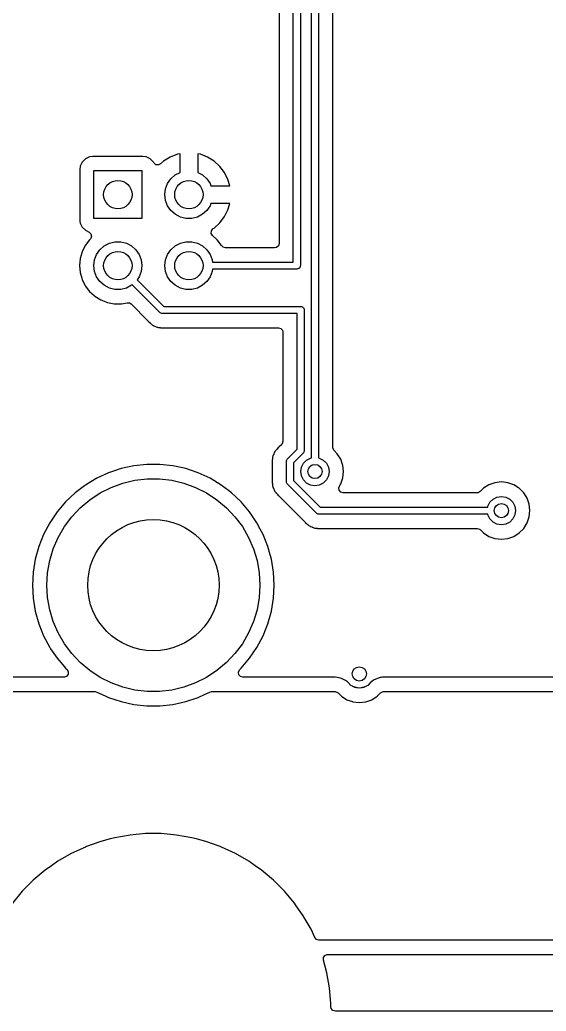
# Model space of a CAD drawing. Extents: x 0.71 to 7.56, y -5.16 to -0.79.
# Drawn here: x 3.986 to 4.569, y -5.157 to -4.058 of the extents above; entities that cross this region are included whole.
import ezdxf

# ---------------------------------------------------------------- set-up
doc = ezdxf.new("R2010")
doc.units = 0
doc.header["$MEASUREMENT"] = 0
doc.layers.add('BLACK', color=7, linetype='CONTINUOUS')

msp = doc.modelspace()

# ---------------------------------------------------------------- linework, layer by layer
at = {"layer": 'BLACK', "linetype": 'CONTINUOUS'}
for p, q in [((4.30906, -4.54393), (4.30906, -2.37598)), ((4.31693, -2.37762), (4.31693, -4.54393)), ((4.28898, -4.32677), (4.28898, -2.99606)), ((4.29685, -2.99213), (4.29685, -4.33071)), ((4.3327, -4.53217), (4.3327, -3.14175)), ((4.27321, -3.2549), (4.27321, -4.30612)), ((4.06298, -4.21021), (4.05853, -4.21248)), ((4.06349, -4.21013), (4.06298, -4.21021)), ((4.06667, -4.20963), (4.06349, -4.21013)), ((4.1223, -4.20963), (4.06667, -4.20963)), ((4.126, -4.21021), (4.1223, -4.20963)), ((4.12742, -4.21094), (4.126, -4.21021)), ((4.16051, -4.20728), (4.15252, -4.21038)), ((4.16339, -4.20675), (4.16051, -4.20728)), ((4.16051, -4.20728), (4.16051, -4.20728)), ((4.16339, -4.22734), (4.16339, -4.20675)), ((4.16339, -4.20675), (4.16339, -4.20675)), ((4.18307, -4.20675), (4.18307, -4.22734)), ((4.18594, -4.20728), (4.18307, -4.20675)), ((4.18307, -4.20675), (4.18307, -4.20675)), ((4.19394, -4.21038), (4.18594, -4.20728)), ((4.18594, -4.20728), (4.18594, -4.20728)), ((4.05273, -4.22046), (4.05215, -4.22415)), ((4.05467, -4.21666), (4.05273, -4.22046)), ((4.055, -4.21601), (4.05467, -4.21666)), ((4.05853, -4.21248), (4.055, -4.21601)), ((4.055, -4.21601), (4.055, -4.21601)), ((4.055, -4.21601), (4.055, -4.21601)), ((4.05853, -4.21248), (4.05853, -4.21248)), ((4.05853, -4.21248), (4.05853, -4.21248)), ((4.13045, -4.21248), (4.12742, -4.21094)), ((4.13398, -4.21601), (4.13045, -4.21248)), ((4.13045, -4.21248), (4.13045, -4.21248)), ((4.13045, -4.21248), (4.13045, -4.21248)), ((4.13425, -4.21655), (4.13398, -4.21601)), ((4.13398, -4.21601), (4.13398, -4.21601)), ((4.13398, -4.21601), (4.13398, -4.21601)), ((4.13456, -4.21707), (4.13425, -4.21655)), ((4.13669, -4.21882), (4.13456, -4.21707)), ((4.13942, -4.21914), (4.13669, -4.21882)), ((4.14189, -4.21794), (4.13942, -4.21914)), ((4.14523, -4.21489), (4.14189, -4.21794)), ((4.15252, -4.21038), (4.14523, -4.21489)), ((4.15252, -4.21038), (4.15252, -4.21038)), ((4.20123, -4.21489), (4.19394, -4.21038)), ((4.19394, -4.21038), (4.19394, -4.21038)), ((4.20756, -4.22067), (4.20123, -4.21489)), ((4.21273, -4.22751), (4.20756, -4.22067)), ((4.05215, -4.22415), (4.05215, -4.27978)), ((4.06791, -4.27854), (4.06791, -4.22539)), ((4.06791, -4.22539), (4.12106, -4.22539)), ((4.12106, -4.22539), (4.12106, -4.27854)), ((4.15334, -4.23435), (4.15813, -4.2301)), ((4.15813, -4.2301), (4.16339, -4.22734)), ((4.18307, -4.22734), (4.18832, -4.2301)), ((4.18832, -4.2301), (4.19312, -4.23435)), ((4.21655, -4.23519), (4.21273, -4.22751)), ((4.14743, -4.24561), (4.1497, -4.23962)), ((4.1497, -4.23962), (4.15334, -4.23435)), ((4.19312, -4.23435), (4.19676, -4.23962)), ((4.19676, -4.23962), (4.19771, -4.24213)), ((4.19771, -4.24213), (4.21852, -4.24213)), ((4.21852, -4.24213), (4.21655, -4.23519)), ((4.21852, -4.24213), (4.21852, -4.24213)), ((4.14665, -4.25197), (4.14743, -4.24561)), ((4.14743, -4.25833), (4.14665, -4.25197)), ((4.1497, -4.26432), (4.14743, -4.25833)), ((4.15334, -4.26959), (4.1497, -4.26432)), ((4.19676, -4.26432), (4.19312, -4.26959)), ((4.19771, -4.26181), (4.19676, -4.26432)), ((4.21852, -4.26181), (4.19771, -4.26181)), ((4.21655, -4.26875), (4.21852, -4.26181)), ((4.15813, -4.27384), (4.15334, -4.26959)), ((4.1638, -4.27682), (4.15813, -4.27384)), ((4.18832, -4.27384), (4.18265, -4.27682)), ((4.19312, -4.26959), (4.18832, -4.27384)), ((4.21273, -4.27643), (4.21655, -4.26875)), ((4.05215, -4.27978), (4.05247, -4.28181)), ((4.05247, -4.28181), (4.05273, -4.28348)), ((4.05273, -4.28348), (4.055, -4.28793)), ((4.12106, -4.27854), (4.06791, -4.27854)), ((4.17003, -4.27835), (4.1638, -4.27682)), ((4.17643, -4.27835), (4.17003, -4.27835)), ((4.18265, -4.27682), (4.17643, -4.27835)), ((4.20123, -4.28904), (4.20756, -4.28327)), ((4.20756, -4.28327), (4.21273, -4.27643)), ((4.055, -4.28793), (4.055, -4.28793)), ((4.055, -4.28793), (4.055, -4.28793)), ((4.055, -4.28793), (4.05853, -4.29146)), ((4.05853, -4.29146), (4.05853, -4.29146)), ((4.05853, -4.29146), (4.05853, -4.29146)), ((4.05853, -4.29146), (4.06261, -4.29354)), ((4.06261, -4.29354), (4.06461, -4.29543)), ((4.06527, -4.2981), (4.06438, -4.3007)), ((4.06461, -4.29543), (4.06527, -4.2981)), ((4.19811, -4.29505), (4.19818, -4.2923)), ((4.19954, -4.2974), (4.19811, -4.29505)), ((4.19818, -4.2923), (4.19973, -4.29002)), ((4.20465, -4.30206), (4.19954, -4.2974)), ((4.19973, -4.29002), (4.20026, -4.28964)), ((4.20026, -4.28964), (4.20123, -4.28904)), ((4.05833, -4.30832), (4.05484, -4.31535)), ((4.06306, -4.30206), (4.05833, -4.30832)), ((4.05833, -4.30832), (4.05833, -4.30832)), ((4.06368, -4.3015), (4.06306, -4.30206)), ((4.06306, -4.30206), (4.06306, -4.30206)), ((4.06438, -4.3007), (4.06368, -4.3015)), ((4.0746, -4.31309), (4.07939, -4.30884)), ((4.07939, -4.30884), (4.08506, -4.30586)), ((4.08506, -4.30586), (4.09128, -4.30433)), ((4.09128, -4.30433), (4.09769, -4.30433)), ((4.09769, -4.30433), (4.10391, -4.30586)), ((4.10391, -4.30586), (4.10958, -4.30884)), ((4.10958, -4.30884), (4.11438, -4.31309)), ((4.15334, -4.31309), (4.15813, -4.30884)), ((4.15813, -4.30884), (4.1638, -4.30586)), ((4.1638, -4.30586), (4.17003, -4.30433)), ((4.17003, -4.30433), (4.17643, -4.30433)), ((4.17643, -4.30433), (4.18265, -4.30586)), ((4.18265, -4.30586), (4.18832, -4.30884)), ((4.18832, -4.30884), (4.19312, -4.31309)), ((4.20938, -4.30832), (4.20465, -4.30206)), ((4.2095, -4.30851), (4.20938, -4.30832)), ((4.20954, -4.30849), (4.2095, -4.30851)), ((4.2111, -4.31023), (4.20954, -4.30849)), ((4.27243, -4.30876), (4.27035, -4.31056)), ((4.27321, -4.30612), (4.27243, -4.30876)), ((4.05484, -4.31535), (4.05269, -4.3229)), ((4.06869, -4.32435), (4.07096, -4.31836)), ((4.07096, -4.31836), (4.0746, -4.31309)), ((4.11438, -4.31309), (4.11802, -4.31836)), ((4.11802, -4.31836), (4.12029, -4.32435)), ((4.14743, -4.32435), (4.1497, -4.31836)), ((4.1497, -4.31836), (4.15334, -4.31309)), ((4.19312, -4.31309), (4.19676, -4.31836)), ((4.19676, -4.31836), (4.19903, -4.32435)), ((4.21374, -4.311), (4.2111, -4.31023)), ((4.26833, -4.311), (4.21374, -4.311)), ((4.27035, -4.31056), (4.26833, -4.311)), ((4.05269, -4.3229), (4.05196, -4.33071)), ((4.05196, -4.33071), (4.05196, -4.33071)), ((4.05196, -4.33071), (4.05269, -4.33852)), ((4.06791, -4.33071), (4.06869, -4.32435)), ((4.06869, -4.33707), (4.06791, -4.33071)), ((4.12029, -4.32435), (4.12106, -4.33071)), ((4.12106, -4.33071), (4.12029, -4.33707)), ((4.14665, -4.33071), (4.14743, -4.32435)), ((4.14743, -4.33707), (4.14665, -4.33071)), ((4.19903, -4.32435), (4.19933, -4.32677)), ((4.19933, -4.32677), (4.28898, -4.32677)), ((4.29685, -4.33071), (4.29666, -4.3313)), ((4.05269, -4.33852), (4.05269, -4.33852)), ((4.05269, -4.33852), (4.05269, -4.33852)), ((4.05269, -4.33852), (4.05441, -4.34456)), ((4.07096, -4.34306), (4.06869, -4.33707)), ((4.12029, -4.33707), (4.11802, -4.34306)), ((4.1497, -4.34306), (4.14743, -4.33707)), ((4.19903, -4.33707), (4.19676, -4.34306)), ((4.19933, -4.33465), (4.19903, -4.33707)), ((4.29291, -4.33465), (4.19933, -4.33465)), ((4.29351, -4.33445), (4.29291, -4.33465)), ((4.29413, -4.33445), (4.29351, -4.33445)), ((4.29463, -4.33409), (4.29413, -4.33445)), ((4.29523, -4.33389), (4.29463, -4.33409)), ((4.29559, -4.33339), (4.29523, -4.33389)), ((4.2961, -4.33302), (4.29559, -4.33339)), ((4.29629, -4.33243), (4.2961, -4.33302)), ((4.29666, -4.33193), (4.29629, -4.33243)), ((4.29666, -4.3313), (4.29666, -4.33193)), ((4.05441, -4.34456), (4.05484, -4.34607)), ((4.05484, -4.34607), (4.05833, -4.35309)), ((4.05833, -4.35309), (4.05833, -4.35309)), ((4.05833, -4.35309), (4.06306, -4.35936)), ((4.0746, -4.34833), (4.07096, -4.34306)), ((4.07939, -4.35258), (4.0746, -4.34833)), ((4.08506, -4.35556), (4.07939, -4.35258)), ((4.10958, -4.35258), (4.10391, -4.35556)), ((4.11022, -4.35201), (4.10958, -4.35258)), ((4.14092, -4.38271), (4.11022, -4.35201)), ((4.11802, -4.34306), (4.11573, -4.34638)), ((4.11573, -4.34638), (4.14533, -4.37598)), ((4.15334, -4.34833), (4.1497, -4.34306)), ((4.15813, -4.35258), (4.15334, -4.34833)), ((4.1638, -4.35556), (4.15813, -4.35258)), ((4.18832, -4.35258), (4.18265, -4.35556)), ((4.19312, -4.34833), (4.18832, -4.35258)), ((4.19676, -4.34306), (4.19312, -4.34833)), ((4.06306, -4.35936), (4.06805, -4.3639)), ((4.06805, -4.3639), (4.06886, -4.36464)), ((4.09128, -4.35709), (4.08506, -4.35556)), ((4.09769, -4.35709), (4.09128, -4.35709)), ((4.10391, -4.35556), (4.09769, -4.35709)), ((4.17003, -4.35709), (4.1638, -4.35556)), ((4.17643, -4.35709), (4.17003, -4.35709)), ((4.18265, -4.35556), (4.17643, -4.35709)), ((4.06886, -4.36464), (4.07553, -4.36877)), ((4.07553, -4.36877), (4.08285, -4.37161)), ((4.08285, -4.37161), (4.09056, -4.37305)), ((4.09056, -4.37305), (4.09056, -4.37305)), ((4.09056, -4.37305), (4.09841, -4.37305)), ((4.09841, -4.37305), (4.10477, -4.37186)), ((4.09841, -4.37305), (4.09841, -4.37305)), ((4.10477, -4.37186), (4.10751, -4.37214)), ((4.10751, -4.37214), (4.10912, -4.37321)), ((4.10912, -4.37321), (4.1279, -4.39199)), ((4.1412, -4.38285), (4.14092, -4.38271)), ((4.14139, -4.38311), (4.1412, -4.38285)), ((4.14226, -4.38339), (4.14139, -4.38311)), ((4.14308, -4.38381), (4.14226, -4.38339)), ((4.1434, -4.38376), (4.14308, -4.38381)), ((4.1437, -4.38386), (4.1434, -4.38376)), ((4.29331, -4.38386), (4.1437, -4.38386)), ((4.14533, -4.37598), (4.29724, -4.37598)), ((4.29331, -4.5342), (4.29331, -4.38386)), ((4.29724, -4.37598), (4.29784, -4.37618)), ((4.29784, -4.37618), (4.29846, -4.37618)), ((4.29846, -4.37618), (4.29897, -4.37654)), ((4.29897, -4.37654), (4.29956, -4.37674)), ((4.29956, -4.37674), (4.29992, -4.37724)), ((4.29992, -4.37724), (4.30043, -4.37761)), ((4.30043, -4.37761), (4.30062, -4.3782)), ((4.30062, -4.3782), (4.30099, -4.3787)), ((4.30099, -4.3787), (4.30099, -4.37933)), ((4.30099, -4.37933), (4.30118, -4.37992)), ((4.30118, -4.37992), (4.30118, -4.53583)), ((4.1279, -4.39199), (4.12855, -4.3928)), ((4.12855, -4.3928), (4.12866, -4.39296)), ((4.12866, -4.39296), (4.12866, -4.39296)), ((4.12866, -4.39296), (4.1302, -4.3943)), ((4.1302, -4.3943), (4.13033, -4.39441)), ((4.13033, -4.39441), (4.13076, -4.39485)), ((4.13076, -4.39485), (4.13076, -4.39485)), ((4.13076, -4.39485), (4.13076, -4.39485)), ((4.13076, -4.39485), (4.13126, -4.39522)), ((4.13126, -4.39522), (4.13139, -4.39533)), ((4.13139, -4.39533), (4.1326, -4.39637)), ((4.1326, -4.39637), (4.13294, -4.39667)), ((4.13294, -4.39667), (4.13311, -4.39675)), ((4.13311, -4.39675), (4.13401, -4.39728)), ((4.13401, -4.39728), (4.13416, -4.39739)), ((4.13416, -4.39739), (4.13607, -4.39811)), ((4.13607, -4.39811), (4.13623, -4.39817)), ((4.13623, -4.39817), (4.1371, -4.39857)), ((4.1371, -4.39857), (4.13809, -4.39902)), ((4.13809, -4.39902), (4.13809, -4.39902)), ((4.13809, -4.39902), (4.13809, -4.39902)), ((4.13809, -4.39902), (4.13828, -4.39905)), ((4.13828, -4.39905), (4.13929, -4.39931)), ((4.13929, -4.39931), (4.13947, -4.39937)), ((4.13947, -4.39937), (4.14151, -4.39952)), ((4.14151, -4.39952), (4.14168, -4.39954)), ((4.14168, -4.39954), (4.14229, -4.39963)), ((4.14229, -4.39963), (4.14291, -4.39963)), ((4.14291, -4.39963), (4.14308, -4.39963)), ((4.14308, -4.39963), (4.14512, -4.39978)), ((4.14512, -4.39978), (4.14531, -4.39974)), ((4.14531, -4.39974), (4.14634, -4.39963)), ((4.14634, -4.39963), (4.27266, -4.39963)), ((4.27266, -4.39963), (4.2753, -4.4004)), ((4.2753, -4.4004), (4.2771, -4.40248)), ((4.2771, -4.40248), (4.27754, -4.40451)), ((4.27754, -4.40451), (4.27754, -4.52564)), ((4.27676, -4.52828), (4.27611, -4.5291)), ((4.27754, -4.52564), (4.27676, -4.52828)), ((4.26725, -4.54001), (4.26718, -4.54017)), ((4.26796, -4.5381), (4.26725, -4.54001)), ((4.26807, -4.53795), (4.26796, -4.5381)), ((4.26796, -4.5381), (4.26796, -4.5381)), ((4.26861, -4.53705), (4.26807, -4.53795)), ((4.26869, -4.53688), (4.26861, -4.53705)), ((4.26979, -4.53561), (4.26869, -4.53688)), ((4.26869, -4.53688), (4.26869, -4.53688)), ((4.27002, -4.53533), (4.26979, -4.53561)), ((4.27013, -4.5352), (4.27002, -4.53533)), ((4.2705, -4.5347), (4.27013, -4.5352)), ((4.27094, -4.53427), (4.2705, -4.5347)), ((4.27106, -4.53414), (4.27094, -4.53427)), ((4.2724, -4.53259), (4.27106, -4.53414)), ((4.27256, -4.53249), (4.2724, -4.53259)), ((4.2724, -4.53259), (4.2724, -4.53259)), ((4.27337, -4.53184), (4.27256, -4.53249)), ((4.27611, -4.5291), (4.27337, -4.53184)), ((4.28265, -4.54486), (4.29331, -4.5342)), ((4.30003, -4.53861), (4.28937, -4.54927)), ((4.30017, -4.53833), (4.30003, -4.53861)), ((4.30043, -4.53814), (4.30017, -4.53833)), ((4.30071, -4.53727), (4.30043, -4.53814)), ((4.30113, -4.53644), (4.30071, -4.53727)), ((4.30118, -4.53583), (4.30108, -4.53613)), ((4.30108, -4.53613), (4.30113, -4.53644)), ((4.33281, -4.53321), (4.3327, -4.53217)), ((4.33413, -4.53562), (4.33281, -4.53321)), ((4.33779, -4.53928), (4.33413, -4.53562)), ((4.34157, -4.54529), (4.33779, -4.53928)), ((4.26572, -4.54702), (4.26558, -4.54906)), ((4.26558, -4.54906), (4.26558, -4.54906)), ((4.26558, -4.54906), (4.26562, -4.54925)), ((4.26562, -4.54925), (4.26573, -4.55028)), ((4.26573, -4.54685), (4.26572, -4.54702)), ((4.26582, -4.54562), (4.26573, -4.54623)), ((4.26573, -4.54623), (4.26573, -4.54685)), ((4.26573, -4.55028), (4.26573, -4.56783)), ((4.26583, -4.54545), (4.26582, -4.54562)), ((4.26598, -4.54341), (4.26583, -4.54545)), ((4.26605, -4.54323), (4.26598, -4.54341)), ((4.26598, -4.54341), (4.26598, -4.54341)), ((4.2663, -4.54222), (4.26605, -4.54323)), ((4.26633, -4.54203), (4.2663, -4.54222)), ((4.26718, -4.54017), (4.26633, -4.54203)), ((4.26633, -4.54203), (4.26633, -4.54203)), ((4.2815, -4.54764), (4.28159, -4.54734)), ((4.2815, -4.57047), (4.2815, -4.54764)), ((4.28154, -4.54702), (4.28196, -4.5462)), ((4.28159, -4.54734), (4.28154, -4.54702)), ((4.28196, -4.5462), (4.28225, -4.54533)), ((4.28225, -4.54533), (4.2825, -4.54514)), ((4.2825, -4.54514), (4.28265, -4.54486)), ((4.28937, -4.54927), (4.28937, -4.56884)), ((4.29801, -4.55419), (4.30025, -4.5498)), ((4.30025, -4.5498), (4.30374, -4.54631)), ((4.30374, -4.54631), (4.30813, -4.54408)), ((4.30813, -4.54408), (4.30906, -4.54393)), ((4.31693, -4.54393), (4.31786, -4.54408)), ((4.31786, -4.54408), (4.32225, -4.54631)), ((4.32225, -4.54631), (4.32573, -4.5498)), ((4.32573, -4.5498), (4.32797, -4.55419)), ((4.34362, -4.55116), (4.34157, -4.54529)), ((4.08423, -4.56049), (4.07106, -4.56658)), ((4.08848, -4.55905), (4.08423, -4.56049)), ((4.08423, -4.56049), (4.08423, -4.56049)), ((4.08423, -4.56049), (4.08423, -4.56049)), ((4.09799, -4.55585), (4.08848, -4.55905)), ((4.11217, -4.55273), (4.09799, -4.55585)), ((4.1266, -4.55116), (4.11217, -4.55273)), ((4.14112, -4.55116), (4.1266, -4.55116)), ((4.1266, -4.55116), (4.1266, -4.55116)), ((4.15555, -4.55273), (4.14112, -4.55116)), ((4.14112, -4.55116), (4.14112, -4.55116)), ((4.16973, -4.55585), (4.15555, -4.55273)), ((4.17509, -4.55766), (4.16973, -4.55585)), ((4.18348, -4.56049), (4.17509, -4.55766)), ((4.19666, -4.56658), (4.18348, -4.56049)), ((4.18348, -4.56049), (4.18348, -4.56049)), ((4.18348, -4.56049), (4.18348, -4.56049)), ((4.29724, -4.55906), (4.29801, -4.55419)), ((4.29801, -4.56392), (4.29724, -4.55906)), ((4.32797, -4.55419), (4.32874, -4.55906)), ((4.32874, -4.55906), (4.32797, -4.56392)), ((4.34391, -4.552), (4.34362, -4.55116)), ((4.34471, -4.55905), (4.34391, -4.552)), ((4.34391, -4.552), (4.34391, -4.552)), ((4.34391, -4.56611), (4.34471, -4.55906)), ((4.34471, -4.55906), (4.34471, -4.55905)), ((4.06434, -4.57063), (4.05862, -4.57407)), ((4.07106, -4.56658), (4.06434, -4.57063)), ((4.07106, -4.56658), (4.07106, -4.56658)), ((4.08708, -4.57659), (4.09998, -4.57189)), ((4.09998, -4.57189), (4.11335, -4.56872)), ((4.11335, -4.56872), (4.12699, -4.56713)), ((4.12699, -4.56713), (4.14073, -4.56713)), ((4.14073, -4.56713), (4.15437, -4.56872)), ((4.15437, -4.56872), (4.16773, -4.57189)), ((4.16773, -4.57189), (4.18064, -4.57659)), ((4.2091, -4.57407), (4.19666, -4.56658)), ((4.19666, -4.56658), (4.19666, -4.56658)), ((4.19666, -4.56658), (4.19666, -4.56658)), ((4.19666, -4.56658), (4.19666, -4.56658)), ((4.26562, -4.56886), (4.26558, -4.56905)), ((4.26558, -4.56905), (4.26558, -4.56905)), ((4.26558, -4.56905), (4.26558, -4.56905)), ((4.26558, -4.56905), (4.26572, -4.57109)), ((4.26573, -4.56783), (4.26562, -4.56886)), ((4.26572, -4.57109), (4.26573, -4.57126)), ((4.26573, -4.57126), (4.26573, -4.57188)), ((4.26573, -4.57188), (4.26582, -4.57249)), ((4.26582, -4.57249), (4.26583, -4.57266)), ((4.26583, -4.57266), (4.26598, -4.5747)), ((4.28159, -4.57077), (4.2815, -4.57047)), ((4.28154, -4.57109), (4.28159, -4.57077)), ((4.28196, -4.57191), (4.28154, -4.57109)), ((4.28225, -4.57278), (4.28196, -4.57191)), ((4.2825, -4.57297), (4.28225, -4.57278)), ((4.28265, -4.57325), (4.2825, -4.57297)), ((4.28937, -4.56884), (4.31896, -4.59843)), ((4.30025, -4.56831), (4.29801, -4.56392)), ((4.30374, -4.5718), (4.30025, -4.56831)), ((4.30813, -4.57403), (4.30374, -4.5718)), ((4.32225, -4.5718), (4.31786, -4.57403)), ((4.32573, -4.56831), (4.32225, -4.5718)), ((4.32797, -4.56392), (4.32573, -4.56831)), ((4.34101, -4.5737), (4.34157, -4.57282)), ((4.34157, -4.57282), (4.34391, -4.56611)), ((4.34391, -4.56611), (4.34391, -4.56611)), ((4.51263, -4.57144), (4.50592, -4.57379)), ((4.51968, -4.57065), (4.51263, -4.57144)), ((4.51263, -4.57144), (4.51263, -4.57144)), ((4.51969, -4.57065), (4.51968, -4.57065)), ((4.52674, -4.57144), (4.51969, -4.57065)), ((4.53345, -4.57379), (4.52674, -4.57144)), ((4.52674, -4.57144), (4.52674, -4.57144)), ((4.04706, -4.58285), (4.03652, -4.59284)), ((4.05732, -4.57505), (4.04706, -4.58285)), ((4.04706, -4.58285), (4.04706, -4.58285)), ((4.05862, -4.57407), (4.05732, -4.57505)), ((4.06333, -4.5903), (4.0748, -4.58275)), ((4.0748, -4.58275), (4.08708, -4.57659)), ((4.18064, -4.57659), (4.19291, -4.58275)), ((4.19291, -4.58275), (4.20439, -4.5903)), ((4.21712, -4.58016), (4.2091, -4.57407)), ((4.22031, -4.58259), (4.21712, -4.58016)), ((4.22066, -4.58285), (4.22031, -4.58259)), ((4.2312, -4.59284), (4.22066, -4.58285)), ((4.26598, -4.5747), (4.26605, -4.57488)), ((4.26605, -4.57488), (4.26631, -4.57589)), ((4.26631, -4.57589), (4.26633, -4.57608)), ((4.26633, -4.57608), (4.26633, -4.57608)), ((4.26633, -4.57608), (4.26718, -4.57794)), ((4.26718, -4.57794), (4.26725, -4.5781)), ((4.26725, -4.5781), (4.26796, -4.58001)), ((4.26796, -4.58001), (4.26807, -4.58016)), ((4.26807, -4.58016), (4.26861, -4.58106)), ((4.26861, -4.58106), (4.26869, -4.58123)), ((4.26869, -4.58123), (4.26869, -4.58123)), ((4.26869, -4.58123), (4.26869, -4.58123)), ((4.26869, -4.58123), (4.27002, -4.58278)), ((4.27002, -4.58278), (4.27013, -4.58291)), ((4.27013, -4.58291), (4.2705, -4.58341)), ((4.2705, -4.58341), (4.2705, -4.58341)), ((4.2705, -4.58341), (4.27094, -4.58384)), ((4.27094, -4.58384), (4.27106, -4.58397)), ((4.27106, -4.58397), (4.27163, -4.58463)), ((4.31454, -4.60515), (4.28265, -4.57325)), ((4.31299, -4.5748), (4.30813, -4.57403)), ((4.31786, -4.57403), (4.31299, -4.5748)), ((4.33938, -4.57708), (4.34008, -4.57518)), ((4.33977, -4.5798), (4.33938, -4.57708)), ((4.34158, -4.58188), (4.33977, -4.5798)), ((4.34008, -4.57518), (4.34101, -4.5737)), ((4.34422, -4.58266), (4.34158, -4.58188)), ((4.4928, -4.58266), (4.34422, -4.58266)), ((4.49384, -4.58255), (4.4928, -4.58266)), ((4.49625, -4.58123), (4.49384, -4.58255)), ((4.49991, -4.57757), (4.49625, -4.58123)), ((4.50592, -4.57379), (4.49991, -4.57757)), ((4.53869, -4.57708), (4.53345, -4.57379)), ((4.53946, -4.57757), (4.53869, -4.57708)), ((4.54448, -4.58259), (4.53946, -4.57757)), ((4.54531, -4.58391), (4.54448, -4.58259)), ((4.54826, -4.5886), (4.54531, -4.58391)), ((4.03652, -4.59284), (4.02712, -4.6039)), ((4.05281, -4.59913), (4.06333, -4.5903)), ((4.20439, -4.5903), (4.21491, -4.59913)), ((4.24059, -4.6039), (4.2312, -4.59284)), ((4.27163, -4.58463), (4.2724, -4.58552)), ((4.2724, -4.58552), (4.2724, -4.58552)), ((4.2724, -4.58552), (4.27256, -4.58562)), ((4.27256, -4.58562), (4.27337, -4.58627)), ((4.27337, -4.58627), (4.30152, -4.61443)), ((4.50471, -4.5975), (4.50694, -4.59311)), ((4.50694, -4.59311), (4.51043, -4.58962)), ((4.51043, -4.58962), (4.51482, -4.58738)), ((4.51482, -4.58738), (4.51969, -4.58661)), ((4.51969, -4.58661), (4.52455, -4.58738)), ((4.52455, -4.58738), (4.52894, -4.58962)), ((4.52894, -4.58962), (4.53243, -4.59311)), ((4.53243, -4.59311), (4.53466, -4.5975)), ((4.55061, -4.5953), (4.54826, -4.5886)), ((4.02712, -4.6039), (4.01898, -4.61592)), ((4.04338, -4.60912), (4.05281, -4.59913)), ((4.21491, -4.59913), (4.22434, -4.60912)), ((4.24874, -4.61592), (4.24059, -4.6039)), ((4.31482, -4.60529), (4.31454, -4.60515)), ((4.31501, -4.60555), (4.31482, -4.60529)), ((4.31589, -4.60583), (4.31501, -4.60555)), ((4.31671, -4.60625), (4.31589, -4.60583)), ((4.31896, -4.59843), (4.50456, -4.59843)), ((4.50456, -4.59843), (4.50471, -4.5975)), ((4.53466, -4.5975), (4.53543, -4.60236)), ((4.53543, -4.60236), (4.53466, -4.60723)), ((4.55061, -4.59531), (4.55061, -4.5953)), ((4.5514, -4.60236), (4.55061, -4.59531)), ((4.55061, -4.60942), (4.5514, -4.60236)), ((4.5514, -4.60236), (4.5514, -4.60236)), ((4.01898, -4.61592), (4.01218, -4.62874)), ((4.01898, -4.61592), (4.01898, -4.61592)), ((4.03518, -4.62014), (4.04338, -4.60912)), ((4.22434, -4.60912), (4.23254, -4.62014)), ((4.25241, -4.62284), (4.24874, -4.61592)), ((4.24874, -4.61592), (4.24874, -4.61592)), ((4.24874, -4.61592), (4.24874, -4.61592)), ((4.30152, -4.61443), (4.30218, -4.61524)), ((4.30218, -4.61524), (4.30228, -4.6154)), ((4.30228, -4.6154), (4.30228, -4.6154)), ((4.30228, -4.6154), (4.30382, -4.61674)), ((4.30382, -4.61674), (4.30395, -4.61685)), ((4.30395, -4.61685), (4.30439, -4.61729)), ((4.31702, -4.6062), (4.31671, -4.60625)), ((4.31732, -4.6063), (4.31702, -4.6062)), ((4.50456, -4.6063), (4.31732, -4.6063)), ((4.50471, -4.60723), (4.50456, -4.6063)), ((4.50694, -4.61162), (4.50471, -4.60723)), ((4.51043, -4.6151), (4.50694, -4.61162)), ((4.51482, -4.61734), (4.51043, -4.6151)), ((4.52894, -4.6151), (4.52455, -4.61734)), ((4.53243, -4.61162), (4.52894, -4.6151)), ((4.53466, -4.60723), (4.53243, -4.61162)), ((4.54448, -4.62214), (4.54826, -4.61612)), ((4.54826, -4.61612), (4.55061, -4.60942)), ((4.55061, -4.60942), (4.55061, -4.60942)), ((4.02831, -4.63203), (4.03518, -4.62014)), ((4.23254, -4.62014), (4.23941, -4.63203)), ((4.25554, -4.62874), (4.25241, -4.62284)), ((4.30439, -4.61729), (4.30439, -4.61729)), ((4.30439, -4.61729), (4.30439, -4.61729)), ((4.30439, -4.61729), (4.30488, -4.61766)), ((4.30488, -4.61766), (4.30502, -4.61777)), ((4.30502, -4.61777), (4.30622, -4.61881)), ((4.30622, -4.61881), (4.30656, -4.61911)), ((4.30656, -4.61911), (4.30673, -4.61919)), ((4.30673, -4.61919), (4.30763, -4.61972)), ((4.30763, -4.61972), (4.30778, -4.61983)), ((4.30778, -4.61983), (4.3097, -4.62055)), ((4.3097, -4.62055), (4.30986, -4.62061)), ((4.30986, -4.62061), (4.31021, -4.62078)), ((4.31021, -4.62078), (4.31172, -4.62146)), ((4.31172, -4.62146), (4.31172, -4.62146)), ((4.31172, -4.62146), (4.31172, -4.62146)), ((4.31172, -4.62146), (4.3119, -4.62149)), ((4.3119, -4.62149), (4.31292, -4.62175)), ((4.31292, -4.62175), (4.31309, -4.62181)), ((4.31309, -4.62181), (4.31513, -4.62196)), ((4.31513, -4.62196), (4.3153, -4.62198)), ((4.3153, -4.62198), (4.31592, -4.62207)), ((4.31592, -4.62207), (4.31653, -4.62207)), ((4.31653, -4.62207), (4.31671, -4.62207)), ((4.31671, -4.62207), (4.31874, -4.62222)), ((4.31874, -4.62222), (4.31893, -4.62218)), ((4.31893, -4.62218), (4.31997, -4.62207)), ((4.31997, -4.62207), (4.4928, -4.62207)), ((4.4928, -4.62207), (4.49544, -4.62284)), ((4.49544, -4.62284), (4.49625, -4.6235)), ((4.49625, -4.6235), (4.49991, -4.62716)), ((4.49991, -4.62716), (4.50592, -4.63094)), ((4.51969, -4.61811), (4.51482, -4.61734)), ((4.52455, -4.61734), (4.51969, -4.61811)), ((4.53345, -4.63094), (4.53946, -4.62716)), ((4.53946, -4.62716), (4.54448, -4.62214)), ((4.01218, -4.62874), (4.0068, -4.64223)), ((4.01218, -4.62874), (4.01218, -4.62874)), ((4.02287, -4.64464), (4.02831, -4.63203)), ((4.23941, -4.63203), (4.24485, -4.64464)), ((4.26091, -4.64223), (4.25554, -4.62874)), ((4.50592, -4.63094), (4.51132, -4.63282)), ((4.51132, -4.63282), (4.51263, -4.63328)), ((4.51263, -4.63328), (4.51263, -4.63328)), ((4.51263, -4.63328), (4.51968, -4.63408)), ((4.51968, -4.63408), (4.51969, -4.63408)), ((4.51969, -4.63408), (4.52674, -4.63328)), ((4.51969, -4.63408), (4.51969, -4.63408)), ((4.52674, -4.63328), (4.53345, -4.63094)), ((4.52674, -4.63328), (4.52674, -4.63328)), ((4.52674, -4.63328), (4.52674, -4.63328)), ((4.0068, -4.64223), (4.00292, -4.65622)), ((4.0068, -4.64223), (4.0068, -4.64223)), ((4.01893, -4.6578), (4.02287, -4.64464)), ((4.24485, -4.64464), (4.24878, -4.6578)), ((4.26342, -4.65126), (4.26091, -4.64223)), ((4.26091, -4.64223), (4.26091, -4.64223)), ((4.26091, -4.64223), (4.26091, -4.64223)), ((4.26091, -4.64223), (4.26091, -4.64223)), ((4.00292, -4.65622), (4.00057, -4.67054)), ((4.00292, -4.65622), (4.00292, -4.65622)), ((4.01655, -4.67133), (4.01893, -4.6578)), ((4.24878, -4.6578), (4.25117, -4.67133)), ((4.2648, -4.65622), (4.26342, -4.65126)), ((4.26715, -4.67054), (4.2648, -4.65622)), ((4.00057, -4.67054), (3.99978, -4.68504)), ((4.00057, -4.67054), (4.00057, -4.67054)), ((4.01575, -4.68504), (4.01655, -4.67133)), ((4.25117, -4.67133), (4.25197, -4.68504)), ((4.26793, -4.68504), (4.26715, -4.67054)), ((3.99978, -4.68504), (3.99978, -4.68504)), ((3.99978, -4.68504), (4.00057, -4.69954)), ((4.01655, -4.69875), (4.01575, -4.68504)), ((4.25197, -4.68504), (4.25117, -4.69875)), ((4.26715, -4.69954), (4.26793, -4.68504)), ((4.00057, -4.69954), (4.00057, -4.69954)), ((4.00057, -4.69954), (4.00292, -4.71386)), ((4.01893, -4.71228), (4.01655, -4.69875)), ((4.25117, -4.69875), (4.24878, -4.71228)), ((4.2648, -4.71386), (4.26715, -4.69954)), ((4.00292, -4.71386), (4.00292, -4.71386)), ((4.00292, -4.71386), (4.0068, -4.72785)), ((4.02287, -4.72544), (4.01893, -4.71228)), ((4.24878, -4.71228), (4.24485, -4.72544)), ((4.26091, -4.72785), (4.2648, -4.71386)), ((4.02831, -4.73805), (4.02287, -4.72544)), ((4.24485, -4.72544), (4.23941, -4.73805)), ((4.0068, -4.72785), (4.0068, -4.72785)), ((4.0068, -4.72785), (4.01218, -4.74134)), ((4.25554, -4.74134), (4.26091, -4.72785)), ((4.01218, -4.74134), (4.01218, -4.74134)), ((4.01218, -4.74134), (4.01898, -4.75416)), ((4.03518, -4.74994), (4.02831, -4.73805)), ((4.23941, -4.73805), (4.23254, -4.74994)), ((4.24874, -4.75416), (4.25554, -4.74134)), ((4.01898, -4.75416), (4.01898, -4.75416)), ((4.01898, -4.75416), (4.01898, -4.75416)), ((4.01898, -4.75416), (4.01992, -4.75556)), ((4.01992, -4.75556), (4.02712, -4.76618)), ((4.04338, -4.76096), (4.03518, -4.74994)), ((4.23254, -4.74994), (4.22434, -4.76096)), ((4.24059, -4.76618), (4.24874, -4.75416)), ((4.02712, -4.76618), (4.03341, -4.77358)), ((4.05281, -4.77095), (4.04338, -4.76096)), ((4.22434, -4.76096), (4.21491, -4.77095)), ((4.2312, -4.77724), (4.24059, -4.76618)), ((4.03341, -4.77358), (4.03652, -4.77724)), ((4.03652, -4.77724), (4.03812, -4.77876)), ((4.03812, -4.77876), (4.03951, -4.78114)), ((4.03951, -4.78114), (4.03938, -4.78388)), ((4.06333, -4.77978), (4.05281, -4.77095)), ((4.0748, -4.78733), (4.06333, -4.77978)), ((4.20439, -4.77978), (4.19291, -4.78733)), ((4.21491, -4.77095), (4.20439, -4.77978)), ((4.22812, -4.78161), (4.22926, -4.77911)), ((4.22851, -4.78433), (4.22812, -4.78161)), ((4.22926, -4.77911), (4.22959, -4.77876)), ((4.22959, -4.77876), (4.2312, -4.77724)), ((4.03476, -4.78719), (3.93199, -4.78719)), ((4.03524, -4.78716), (4.03476, -4.78719)), ((4.03779, -4.78613), (4.03524, -4.78716)), ((4.03938, -4.78388), (4.03779, -4.78613)), ((4.08708, -4.79349), (4.0748, -4.78733)), ((4.19291, -4.78733), (4.18064, -4.79349)), ((4.23031, -4.78641), (4.22851, -4.78433)), ((4.23295, -4.78719), (4.23031, -4.78641)), ((4.3353, -4.78719), (4.23295, -4.78719)), ((4.3398, -4.78783), (4.3353, -4.78719)), ((4.34244, -4.78861), (4.3398, -4.78783)), ((4.3398, -4.78783), (4.3398, -4.78783)), ((4.34695, -4.79075), (4.34244, -4.78861)), ((4.34795, -4.79149), (4.34695, -4.79075)), ((4.3491, -4.79242), (4.34795, -4.79149)), ((4.34969, -4.79295), (4.3491, -4.79242)), ((4.3491, -4.79242), (4.3491, -4.79242)), ((4.37801, -4.79057), (4.37439, -4.79328)), ((4.38042, -4.78925), (4.37801, -4.79057)), ((4.37801, -4.79057), (4.37801, -4.79057)), ((4.38222, -4.78861), (4.38042, -4.78925)), ((4.38042, -4.78925), (4.38042, -4.78925)), ((4.38042, -4.78925), (4.38042, -4.78925)), ((4.38513, -4.78757), (4.38222, -4.78861)), ((4.38637, -4.78739), (4.38513, -4.78757)), ((4.38783, -4.78723), (4.38637, -4.78739)), ((4.38868, -4.78719), (4.38783, -4.78723)), ((4.6163, -4.78719), (4.38868, -4.78719)), ((3.93242, -4.80315), (4.06923, -4.80315)), ((4.06923, -4.80315), (4.07128, -4.8036)), ((4.07128, -4.8036), (4.08051, -4.80787)), ((4.09998, -4.79819), (4.08708, -4.79349)), ((4.11335, -4.80136), (4.09998, -4.79819)), ((4.12699, -4.80295), (4.11335, -4.80136)), ((4.14073, -4.80295), (4.12699, -4.80295)), ((4.15437, -4.80136), (4.14073, -4.80295)), ((4.16773, -4.79819), (4.15437, -4.80136)), ((4.18064, -4.79349), (4.16773, -4.79819)), ((4.19124, -4.806), (4.19643, -4.8036)), ((4.19643, -4.8036), (4.19848, -4.80315)), ((4.19848, -4.80315), (4.3353, -4.80315)), ((4.3353, -4.80315), (4.33794, -4.80392)), ((4.35295, -4.7962), (4.34969, -4.79295)), ((4.35455, -4.79702), (4.35295, -4.7962)), ((4.35495, -4.79727), (4.35455, -4.79702)), ((4.35593, -4.79775), (4.35495, -4.79727)), ((4.35606, -4.79779), (4.35593, -4.79775)), ((4.35734, -4.79844), (4.35606, -4.79779)), ((4.35876, -4.79867), (4.35734, -4.79844)), ((4.35927, -4.79878), (4.35876, -4.79867)), ((4.36005, -4.79887), (4.35927, -4.79878)), ((4.3622, -4.79921), (4.36005, -4.79887)), ((4.36436, -4.79887), (4.3622, -4.79921)), ((4.36514, -4.79878), (4.36436, -4.79887)), ((4.36565, -4.79867), (4.36514, -4.79878)), ((4.36707, -4.79844), (4.36565, -4.79867)), ((4.36835, -4.79779), (4.36707, -4.79844)), ((4.36848, -4.79775), (4.36835, -4.79779)), ((4.36946, -4.79727), (4.36848, -4.79775)), ((4.36986, -4.79702), (4.36946, -4.79727)), ((4.37146, -4.7962), (4.36986, -4.79702)), ((4.37439, -4.79328), (4.37146, -4.7962)), ((4.38566, -4.80458), (4.38807, -4.80326)), ((4.38807, -4.80326), (4.38911, -4.80315)), ((4.38911, -4.80315), (4.62061, -4.80315)), ((4.08051, -4.80787), (4.08423, -4.80959)), ((4.08423, -4.80959), (4.09799, -4.81423)), ((4.09799, -4.81423), (4.11217, -4.81735)), ((4.15555, -4.81735), (4.16973, -4.81423)), ((4.16973, -4.81423), (4.18348, -4.80959)), ((4.18348, -4.80959), (4.19124, -4.806)), ((4.33794, -4.80392), (4.33875, -4.80458)), ((4.33875, -4.80458), (4.34243, -4.80826)), ((4.34243, -4.80826), (4.34844, -4.81204)), ((4.34844, -4.81204), (4.3547, -4.81423)), ((4.3547, -4.81423), (4.35515, -4.81438)), ((4.35515, -4.81438), (4.35515, -4.81438)), ((4.35515, -4.81438), (4.3622, -4.81518)), ((4.3622, -4.81518), (4.36926, -4.81438)), ((4.36926, -4.81438), (4.37597, -4.81204)), ((4.36926, -4.81438), (4.36926, -4.81438)), ((4.36926, -4.81438), (4.36926, -4.81438)), ((4.37597, -4.81204), (4.38198, -4.80826)), ((4.38198, -4.80826), (4.38566, -4.80458)), ((4.11217, -4.81735), (4.1266, -4.81892)), ((4.1266, -4.81892), (4.1266, -4.81892)), ((4.1266, -4.81892), (4.14112, -4.81892)), ((4.14112, -4.81892), (4.15555, -4.81735)), ((4.14112, -4.81892), (4.14112, -4.81892)), ((4.3622, -4.81518), (4.3622, -4.81518)), ((4.3622, -4.81518), (4.3622, -4.81518)), ((4.08599, -4.96649), (4.0746, -4.96954)), ((4.09121, -4.96509), (4.08599, -4.96649)), ((4.10814, -4.96211), (4.09121, -4.96509)), ((4.12526, -4.96061), (4.10814, -4.96211)), ((4.14245, -4.96061), (4.12526, -4.96061)), ((4.15958, -4.96211), (4.14245, -4.96061)), ((4.17651, -4.96509), (4.15958, -4.96211)), ((4.18173, -4.96649), (4.17651, -4.96509)), ((4.19311, -4.96954), (4.18173, -4.96649)), ((4.05845, -4.97542), (4.04287, -4.98269)), ((4.05976, -4.97494), (4.05845, -4.97542)), ((4.0746, -4.96954), (4.05976, -4.97494)), ((4.0746, -4.96954), (4.0746, -4.96954)), ((4.20795, -4.97494), (4.19311, -4.96954)), ((4.19311, -4.96954), (4.19311, -4.96954)), ((4.20927, -4.97542), (4.20795, -4.97494)), ((4.22485, -4.98269), (4.20927, -4.97542)), ((4.04287, -4.98269), (4.02798, -4.99128)), ((4.04287, -4.98269), (4.04287, -4.98269)), ((4.04287, -4.98269), (4.04287, -4.98269)), ((4.23974, -4.99128), (4.22485, -4.98269)), ((4.22485, -4.98269), (4.22485, -4.98269)), ((4.22485, -4.98269), (4.22485, -4.98269)), ((4.0139, -5.00114), (4.00073, -5.01219)), ((4.02089, -4.99625), (4.0139, -5.00114)), ((4.0139, -5.00114), (4.0139, -5.00114)), ((4.0139, -5.00114), (4.0139, -5.00114)), ((4.02798, -4.99128), (4.02089, -4.99625)), ((4.02798, -4.99128), (4.02798, -4.99128)), ((4.24682, -4.99625), (4.23974, -4.99128)), ((4.23974, -4.99128), (4.23974, -4.99128)), ((4.25382, -5.00114), (4.24682, -4.99625)), ((4.26699, -5.01219), (4.25382, -5.00114)), ((4.25382, -5.00114), (4.25382, -5.00114)), ((4.25382, -5.00114), (4.25382, -5.00114)), ((4.00073, -5.01219), (3.98857, -5.02435)), ((4.27914, -5.02435), (4.26699, -5.01219)), ((3.98857, -5.02435), (3.97752, -5.03752)), ((4.29019, -5.03752), (4.27914, -5.02435)), ((4.29149, -5.03937), (4.29019, -5.03752)), ((4.29019, -5.03752), (4.29019, -5.03752)), ((4.29019, -5.03752), (4.29019, -5.03752)), ((4.30005, -5.0516), (4.29149, -5.03937)), ((4.30865, -5.06649), (4.30005, -5.0516)), ((4.30005, -5.0516), (4.30005, -5.0516)), ((4.30005, -5.0516), (4.30005, -5.0516)), ((4.31305, -5.07592), (4.30865, -5.06649)), ((4.30865, -5.06649), (4.30865, -5.06649)), ((4.30865, -5.06649), (4.30865, -5.06649)), ((4.31483, -5.07797), (4.31305, -5.07592)), ((4.31747, -5.07874), (4.31483, -5.07797)), ((6.41244, -5.07874), (4.31747, -5.07874)), ((4.3225, -5.10085), (4.32256, -5.0981)), ((4.32256, -5.0981), (4.32411, -5.09582)), ((4.32411, -5.09582), (4.32664, -5.09474)), ((4.32664, -5.09474), (4.32721, -5.0947)), ((4.32721, -5.0947), (6.41244, -5.0947)), ((4.32624, -5.11483), (4.3225, -5.10085)), ((4.32923, -5.13176), (4.32624, -5.11483)), ((4.33036, -5.1447), (4.32923, -5.13176)), ((4.33073, -5.14888), (4.33036, -5.1447)), ((4.33073, -5.15258), (4.33073, -5.14888)), ((4.33117, -5.15461), (4.33073, -5.15258)), ((4.33297, -5.15669), (4.33117, -5.15461)), ((4.33561, -5.15746), (4.33297, -5.15669)), ((7.00919, -5.15746), (4.33561, -5.15746))]:
    msp.add_line(p, q, dxfattribs=at)
at = {"layer": 'BLACK'}
for centre, radius in [((4.09449, -4.25197), 0.015748), ((4.17323, -4.25197), 0.015748), ((4.09449, -4.33071), 0.015748), ((4.17323, -4.33071), 0.015748), ((4.31299, -4.55906), 0.007874), ((4.51969, -4.60236), 0.007874), ((4.13386, -4.68504), 0.072835), ((4.3622, -4.78346), 0.007874)]:
    msp.add_circle(centre, radius, dxfattribs=at)

doc.saveas('drawing.dxf')
